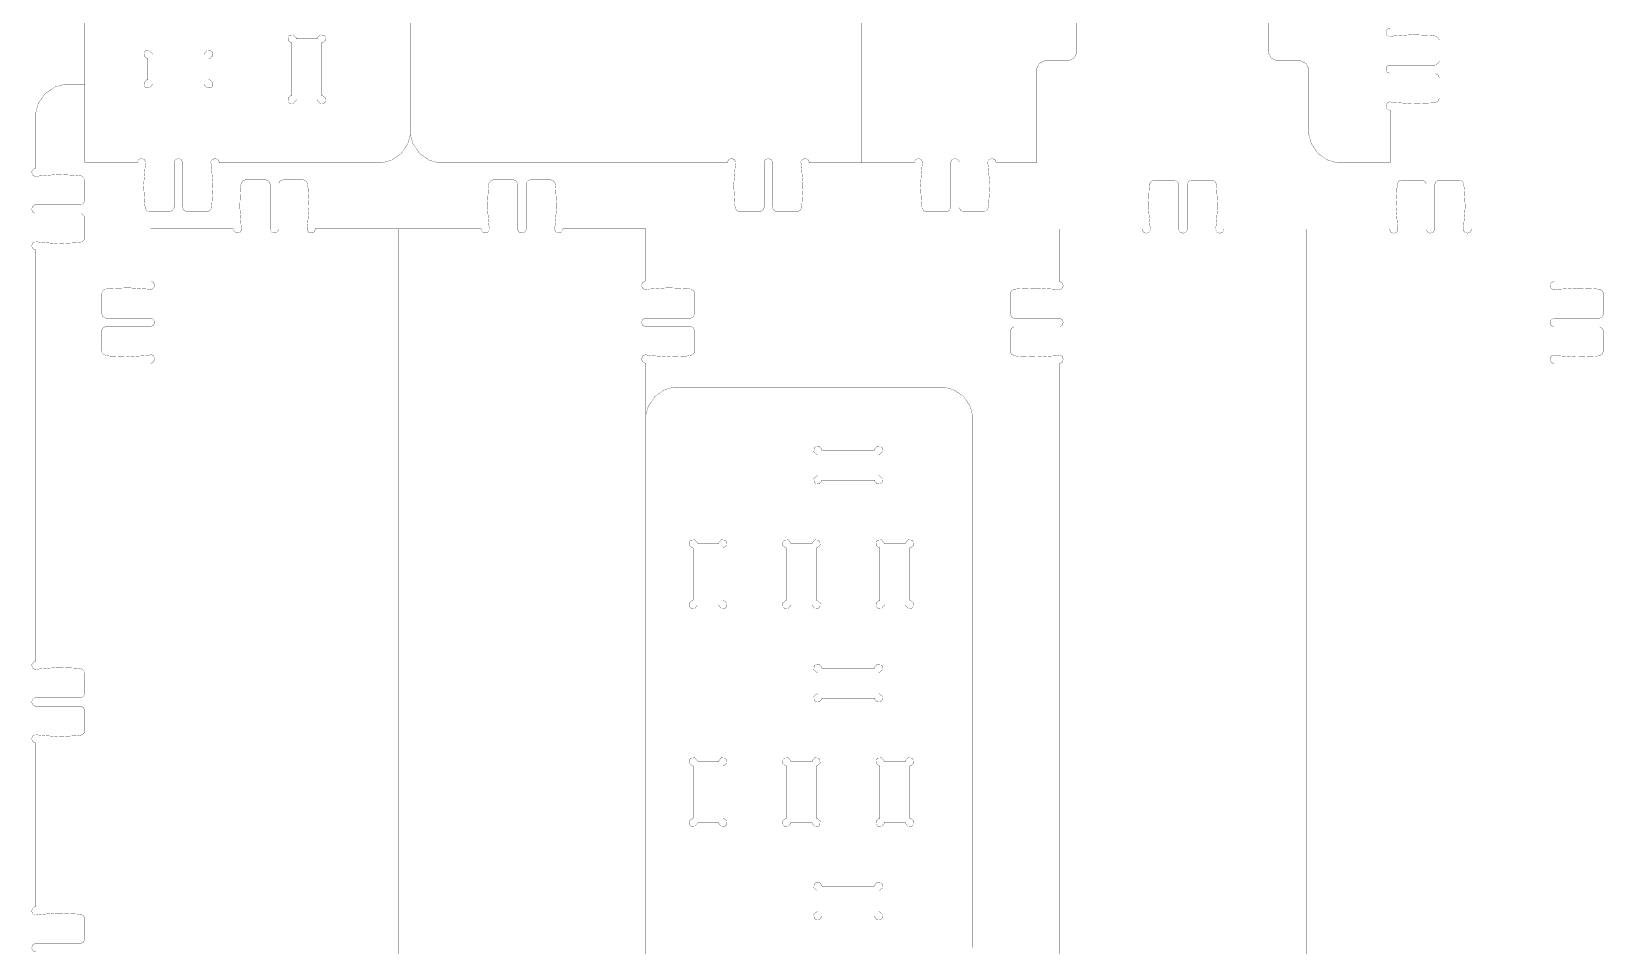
# Model space of a CAD drawing. Extents: x 0.1 to 59.9, y 0.1 to 11.9.
# Drawn here: x 29.59 to 35.91, y 4.3 to 7.97 of the extents above; entities that cross this region are included whole.
import ezdxf

# ---------------------------------------------------------------- set-up
doc = ezdxf.new("R2010")
doc.units = 0
doc.layers.add('L0D0_0', color=1, linetype='CONTINUOUS')

msp = doc.modelspace()

# ---------------------------------------------------------------- linework, layer by layer
at = {"layer": 'L0D0_0', "const_width": 0.001}
for points in [[(29.808, 7.438), (29.808, 10.175)], [(32.927, 10.175), (32.927, 7.438)], [(31.115, 10.05), (31.115, 7.563)], [(33.791, 8.806), (33.791, 7.887)], [(34.559, 8.806), (34.559, 7.887)], [(35.049, 7.978), (35.046, 7.978), (35.036, 7.973), (35.032, 7.961), (35.036, 7.949), (35.046, 7.944), (35.049, 7.944)], [(30.656, 7.935), (30.656, 7.939), (30.645, 7.951), (30.63, 7.95), (30.627, 7.947), (30.625, 7.945), (30.624, 7.929), (30.635, 7.919), (30.639, 7.919)], [(30.639, 7.919), (30.639, 7.708)], [(30.656, 7.935), (30.741, 7.935)], [(30.758, 7.919), (30.762, 7.919), (30.774, 7.929), (30.773, 7.945), (30.77, 7.947), (30.767, 7.95), (30.752, 7.951), (30.741, 7.939), (30.741, 7.935)], [(30.758, 7.919), (30.758, 7.708)], [(35.228, 7.947), (35.213, 7.949), (35.138, 7.952), (35.064, 7.947), (35.049, 7.944)], [(35.246, 7.927), (35.246, 7.931), (35.241, 7.94), (35.231, 7.946), (35.228, 7.947)], [(35.246, 7.927), (35.246, 7.85)], [(30.078, 7.873), (30.078, 7.877), (30.067, 7.888), (30.052, 7.887), (30.049, 7.885), (30.047, 7.882), (30.046, 7.866), (30.057, 7.856), (30.061, 7.856)], [(30.061, 7.856), (30.061, 7.771)], [(30.078, 7.873), (30.288, 7.873)], [(30.305, 7.856), (30.309, 7.856), (30.32, 7.866), (30.32, 7.882), (30.317, 7.885), (30.314, 7.887), (30.299, 7.888), (30.288, 7.877), (30.288, 7.873)], [(30.305, 7.856), (30.305, 7.771)], [(33.668, 7.847), (33.661, 7.847), (33.64, 7.836), (33.629, 7.815), (33.629, 7.808)], [(33.752, 7.847), (33.668, 7.847)], [(33.752, 7.847), (33.759, 7.847), (33.78, 7.859), (33.791, 7.88), (33.791, 7.887)], [(34.559, 7.887), (34.559, 7.88), (34.571, 7.859), (34.592, 7.847), (34.599, 7.847)], [(34.599, 7.847), (34.683, 7.847)], [(34.722, 7.808), (34.722, 7.815), (34.711, 7.836), (34.69, 7.847), (34.683, 7.847)], [(35.049, 7.83), (35.046, 7.83), (35.036, 7.825), (35.032, 7.813), (35.036, 7.802), (35.046, 7.797), (35.049, 7.797)], [(35.226, 7.83), (35.049, 7.83)], [(35.226, 7.83), (35.229, 7.83), (35.24, 7.836), (35.246, 7.846), (35.246, 7.85)], [(30.061, 7.771), (30.057, 7.771), (30.046, 7.76), (30.047, 7.745), (30.049, 7.742), (30.052, 7.739), (30.067, 7.738), (30.078, 7.75), (30.078, 7.754)], [(30.288, 7.754), (30.288, 7.75), (30.299, 7.738), (30.314, 7.739), (30.317, 7.742), (30.32, 7.745), (30.32, 7.76), (30.309, 7.771), (30.305, 7.771)], [(33.629, 7.438), (33.629, 7.808)], [(34.722, 7.563), (34.722, 7.808)], [(35.226, 7.797), (35.049, 7.797)], [(35.246, 7.777), (35.246, 7.78), (35.24, 7.791), (35.229, 7.797), (35.226, 7.797)], [(35.246, 7.699), (35.246, 7.777)], [(29.611, 7.627), (29.611, 7.639), (29.621, 7.676), (29.648, 7.715), (29.688, 7.742), (29.724, 7.752), (29.736, 7.752)], [(29.808, 7.752), (29.736, 7.752)], [(30.078, 7.754), (30.288, 7.754)], [(30.639, 7.708), (30.635, 7.708), (30.624, 7.698), (30.625, 7.682), (30.627, 7.679), (30.63, 7.677), (30.645, 7.676), (30.656, 7.687), (30.656, 7.691)], [(30.741, 7.691), (30.741, 7.687), (30.752, 7.676), (30.767, 7.677), (30.77, 7.679), (30.773, 7.682), (30.774, 7.698), (30.762, 7.708), (30.758, 7.708)], [(30.656, 7.691), (30.741, 7.691)], [(35.049, 7.682), (35.046, 7.682), (35.036, 7.677), (35.032, 7.666), (35.036, 7.654), (35.046, 7.649), (35.049, 7.649)], [(35.049, 7.682), (35.064, 7.68), (35.138, 7.675), (35.213, 7.678), (35.228, 7.68)], [(35.049, 7.649), (35.049, 7.438)], [(35.228, 7.68), (35.231, 7.68), (35.241, 7.686), (35.246, 7.696), (35.246, 7.699)], [(29.611, 7.627), (29.611, 7.416)], [(30.99, 7.438), (31.002, 7.438), (31.039, 7.448), (31.078, 7.475), (31.105, 7.515), (31.115, 7.551), (31.115, 7.563)], [(31.115, 7.563), (31.115, 7.551), (31.125, 7.515), (31.152, 7.475), (31.191, 7.448), (31.228, 7.438), (31.24, 7.438)], [(34.722, 7.563), (34.722, 7.551), (34.732, 7.515), (34.759, 7.475), (34.799, 7.448), (34.835, 7.438), (34.847, 7.438)], [(30.052, 7.438), (30.052, 7.441), (30.047, 7.451), (30.035, 7.455), (30.024, 7.451), (30.019, 7.441), (30.019, 7.438)], [(30.2, 7.438), (30.2, 7.441), (30.195, 7.451), (30.183, 7.455), (30.172, 7.451), (30.166, 7.441), (30.166, 7.438)], [(30.347, 7.438), (30.347, 7.441), (30.342, 7.451), (30.331, 7.455), (30.319, 7.451), (30.314, 7.441), (30.314, 7.438)], [(32.421, 7.438), (32.421, 7.441), (32.416, 7.451), (32.404, 7.455), (32.393, 7.451), (32.388, 7.441), (32.388, 7.438)], [(32.569, 7.438), (32.569, 7.441), (32.563, 7.451), (32.552, 7.455), (32.541, 7.451), (32.535, 7.441), (32.535, 7.438)], [(32.716, 7.438), (32.716, 7.441), (32.711, 7.451), (32.7, 7.455), (32.688, 7.451), (32.683, 7.441), (32.683, 7.438)], [(33.171, 7.438), (33.171, 7.441), (33.166, 7.451), (33.154, 7.455), (33.143, 7.451), (33.138, 7.441), (33.138, 7.438)], [(33.319, 7.438), (33.319, 7.441), (33.313, 7.451), (33.302, 7.455), (33.29, 7.451), (33.285, 7.441), (33.285, 7.438)], [(33.466, 7.438), (33.466, 7.441), (33.461, 7.451), (33.45, 7.455), (33.438, 7.451), (33.433, 7.441), (33.433, 7.438)], [(29.611, 7.383), (29.608, 7.383), (29.599, 7.388), (29.594, 7.4), (29.599, 7.411), (29.608, 7.416), (29.611, 7.416)], [(29.611, 7.383), (29.626, 7.385), (29.701, 7.391), (29.776, 7.387), (29.791, 7.385)], [(29.791, 7.385), (29.793, 7.385), (29.803, 7.379), (29.808, 7.369), (29.808, 7.366)], [(29.808, 7.438), (30.019, 7.438)], [(30.052, 7.438), (30.05, 7.423), (30.044, 7.349), (30.048, 7.274), (30.05, 7.259)], [(30.166, 7.438), (30.166, 7.261)], [(30.2, 7.438), (30.2, 7.261)], [(30.316, 7.259), (30.318, 7.274), (30.322, 7.349), (30.316, 7.423), (30.314, 7.438)], [(30.347, 7.438), (30.99, 7.438)], [(31.24, 7.438), (32.388, 7.438)], [(32.421, 7.438), (32.419, 7.423), (32.413, 7.349), (32.417, 7.274), (32.419, 7.259)], [(32.535, 7.438), (32.535, 7.261)], [(32.569, 7.438), (32.569, 7.261)], [(32.685, 7.259), (32.687, 7.274), (32.691, 7.349), (32.685, 7.423), (32.683, 7.438)], [(32.716, 7.438), (32.927, 7.438)], [(32.927, 7.438), (33.138, 7.438)], [(33.171, 7.438), (33.169, 7.423), (33.163, 7.349), (33.167, 7.274), (33.169, 7.259)], [(33.285, 7.261), (33.285, 7.438)], [(33.319, 7.261), (33.319, 7.438)], [(33.435, 7.259), (33.437, 7.274), (33.441, 7.349), (33.435, 7.423), (33.433, 7.438)], [(33.466, 7.438), (33.629, 7.438)], [(34.847, 7.438), (35.049, 7.438)], [(29.808, 7.288), (29.808, 7.366)], [(30.438, 7.173), (30.435, 7.188), (30.43, 7.262), (30.433, 7.337), (30.435, 7.352)], [(30.435, 7.352), (30.436, 7.355), (30.442, 7.365), (30.452, 7.369), (30.455, 7.369)], [(30.532, 7.369), (30.455, 7.369)], [(30.532, 7.369), (30.536, 7.369), (30.546, 7.364), (30.552, 7.353), (30.552, 7.35)], [(30.552, 7.173), (30.552, 7.35)], [(30.586, 7.35), (30.586, 7.353), (30.591, 7.364), (30.602, 7.369), (30.605, 7.369)], [(30.586, 7.173), (30.586, 7.35)], [(30.605, 7.369), (30.683, 7.369)], [(30.683, 7.369), (30.686, 7.369), (30.696, 7.365), (30.702, 7.355), (30.702, 7.352)], [(30.702, 7.352), (30.704, 7.337), (30.708, 7.262), (30.702, 7.188), (30.7, 7.173)], [(31.43, 7.352), (31.428, 7.337), (31.424, 7.262), (31.43, 7.188), (31.432, 7.173)], [(31.449, 7.369), (31.446, 7.369), (31.436, 7.365), (31.43, 7.355), (31.43, 7.352)], [(31.527, 7.369), (31.449, 7.369)], [(31.546, 7.35), (31.546, 7.353), (31.54, 7.364), (31.53, 7.369), (31.527, 7.369)], [(31.546, 7.173), (31.546, 7.35)], [(31.599, 7.369), (31.596, 7.369), (31.585, 7.364), (31.58, 7.353), (31.58, 7.35)], [(31.58, 7.173), (31.58, 7.35)], [(31.599, 7.369), (31.677, 7.369)], [(31.696, 7.352), (31.696, 7.355), (31.69, 7.365), (31.68, 7.369), (31.677, 7.369)], [(31.694, 7.173), (31.696, 7.188), (31.702, 7.262), (31.698, 7.337), (31.696, 7.352)], [(34.083, 7.351), (34.081, 7.336), (34.078, 7.261), (34.084, 7.187), (34.086, 7.172)], [(34.103, 7.368), (34.1, 7.368), (34.09, 7.364), (34.084, 7.354), (34.083, 7.351)], [(34.18, 7.368), (34.103, 7.368)], [(34.2, 7.349), (34.2, 7.352), (34.194, 7.363), (34.184, 7.368), (34.18, 7.368)], [(34.2, 7.172), (34.2, 7.349)], [(34.253, 7.368), (34.25, 7.368), (34.239, 7.363), (34.234, 7.352), (34.234, 7.349)], [(34.234, 7.172), (34.234, 7.349)], [(34.253, 7.368), (34.331, 7.368)], [(34.35, 7.351), (34.35, 7.354), (34.344, 7.364), (34.334, 7.368), (34.331, 7.368)], [(34.348, 7.172), (34.35, 7.187), (34.356, 7.261), (34.352, 7.336), (34.35, 7.351)], [(35.08, 7.172), (35.078, 7.187), (35.072, 7.261), (35.076, 7.336), (35.078, 7.351)], [(35.078, 7.351), (35.078, 7.354), (35.084, 7.364), (35.094, 7.368), (35.097, 7.368)], [(35.175, 7.368), (35.097, 7.368)], [(35.175, 7.368), (35.178, 7.368), (35.188, 7.363), (35.194, 7.352), (35.194, 7.349)], [(35.194, 7.172), (35.194, 7.349)], [(35.228, 7.349), (35.228, 7.352), (35.233, 7.363), (35.244, 7.368), (35.247, 7.368)], [(35.228, 7.172), (35.228, 7.349)], [(35.247, 7.368), (35.325, 7.368)], [(35.325, 7.368), (35.328, 7.368), (35.338, 7.364), (35.344, 7.354), (35.344, 7.351)], [(35.344, 7.351), (35.346, 7.336), (35.35, 7.261), (35.344, 7.187), (35.342, 7.172)], [(29.611, 7.235), (29.608, 7.235), (29.599, 7.24), (29.594, 7.252), (29.599, 7.263), (29.608, 7.269), (29.611, 7.269)], [(29.611, 7.269), (29.788, 7.269)], [(29.808, 7.288), (29.808, 7.285), (29.802, 7.274), (29.792, 7.269), (29.788, 7.269)], [(30.05, 7.259), (30.05, 7.256), (30.056, 7.246), (30.066, 7.241), (30.069, 7.241)], [(30.147, 7.241), (30.15, 7.241), (30.16, 7.247), (30.166, 7.258), (30.166, 7.261)], [(30.2, 7.261), (30.2, 7.258), (30.206, 7.247), (30.216, 7.241), (30.219, 7.241)], [(30.297, 7.241), (30.3, 7.241), (30.31, 7.246), (30.316, 7.256), (30.316, 7.259)], [(32.419, 7.259), (32.419, 7.256), (32.425, 7.246), (32.435, 7.241), (32.438, 7.241)], [(32.516, 7.241), (32.519, 7.241), (32.529, 7.247), (32.535, 7.258), (32.535, 7.261)], [(32.569, 7.261), (32.569, 7.258), (32.574, 7.247), (32.585, 7.241), (32.588, 7.241)], [(32.666, 7.241), (32.669, 7.241), (32.679, 7.246), (32.685, 7.256), (32.685, 7.259)], [(33.169, 7.259), (33.169, 7.256), (33.175, 7.246), (33.185, 7.241), (33.188, 7.241)], [(33.266, 7.241), (33.269, 7.241), (33.279, 7.247), (33.285, 7.258), (33.285, 7.261)], [(33.319, 7.261), (33.319, 7.258), (33.324, 7.247), (33.335, 7.241), (33.338, 7.241)], [(33.416, 7.241), (33.419, 7.241), (33.429, 7.246), (33.435, 7.256), (33.435, 7.259)], [(29.611, 7.235), (29.788, 7.235)], [(29.788, 7.235), (29.792, 7.235), (29.802, 7.229), (29.808, 7.219), (29.808, 7.216)], [(29.808, 7.216), (29.808, 7.138)], [(30.147, 7.241), (30.069, 7.241)], [(30.219, 7.241), (30.297, 7.241)], [(32.516, 7.241), (32.438, 7.241)], [(32.588, 7.241), (32.666, 7.241)], [(33.188, 7.241), (33.266, 7.241)], [(33.416, 7.241), (33.338, 7.241)], [(29.808, 7.138), (29.808, 7.135), (29.803, 7.125), (29.793, 7.119), (29.791, 7.118)], [(30.072, 7.173), (30.072, 6.962)], [(30.404, 7.173), (30.072, 7.173)], [(30.438, 7.173), (30.438, 7.17), (30.433, 7.16), (30.421, 7.156), (30.41, 7.16), (30.404, 7.17), (30.404, 7.173)], [(30.586, 7.173), (30.586, 7.17), (30.58, 7.16), (30.569, 7.156), (30.557, 7.16), (30.552, 7.17), (30.552, 7.173)], [(30.733, 7.173), (30.733, 7.17), (30.728, 7.16), (30.716, 7.156), (30.705, 7.16), (30.7, 7.17), (30.7, 7.173)], [(31.066, 7.173), (30.733, 7.173)], [(31.066, 7.173), (31.066, 2.305)], [(31.066, 7.173), (31.399, 7.173)], [(31.399, 7.173), (31.399, 7.17), (31.404, 7.16), (31.415, 7.156), (31.427, 7.16), (31.432, 7.17), (31.432, 7.173)], [(31.546, 7.173), (31.546, 7.17), (31.551, 7.16), (31.563, 7.156), (31.574, 7.16), (31.58, 7.17), (31.58, 7.173)], [(31.694, 7.173), (31.694, 7.17), (31.699, 7.16), (31.711, 7.156), (31.722, 7.16), (31.727, 7.17), (31.727, 7.173)], [(31.727, 7.173), (32.06, 7.173)], [(32.06, 7.173), (32.06, 6.962)], [(33.72, 7.172), (34.053, 7.172)], [(33.72, 7.172), (33.72, 6.961)], [(34.053, 7.172), (34.053, 7.169), (34.058, 7.159), (34.069, 7.155), (34.081, 7.159), (34.086, 7.169), (34.086, 7.172)], [(34.2, 7.172), (34.2, 7.169), (34.205, 7.159), (34.217, 7.155), (34.228, 7.159), (34.234, 7.169), (34.234, 7.172)], [(34.348, 7.172), (34.348, 7.169), (34.353, 7.159), (34.364, 7.155), (34.376, 7.159), (34.381, 7.169), (34.381, 7.172)], [(34.381, 7.172), (34.714, 7.172)], [(34.714, 7.172), (34.714, 0.325)], [(35.047, 7.172), (34.714, 7.172)], [(35.08, 7.172), (35.08, 7.169), (35.075, 7.159), (35.063, 7.155), (35.052, 7.159), (35.047, 7.169), (35.047, 7.172)], [(35.228, 7.172), (35.228, 7.169), (35.222, 7.159), (35.211, 7.155), (35.199, 7.159), (35.194, 7.169), (35.194, 7.172)], [(35.375, 7.172), (35.375, 7.169), (35.37, 7.159), (35.359, 7.155), (35.347, 7.159), (35.342, 7.169), (35.342, 7.172)], [(35.708, 7.172), (35.375, 7.172)], [(35.708, 7.172), (35.708, 6.961)], [(29.611, 7.088), (29.608, 7.088), (29.599, 7.093), (29.594, 7.104), (29.599, 7.116), (29.608, 7.121), (29.611, 7.121)], [(29.791, 7.118), (29.776, 7.117), (29.701, 7.113), (29.626, 7.119), (29.611, 7.121)], [(29.611, 7.088), (29.611, 5.437)], [(30.072, 6.962), (30.075, 6.962), (30.084, 6.957), (30.088, 6.945), (30.084, 6.934), (30.075, 6.929), (30.072, 6.929)], [(32.06, 6.962), (32.057, 6.962), (32.047, 6.957), (32.043, 6.945), (32.047, 6.934), (32.057, 6.929), (32.06, 6.929)], [(33.72, 6.928), (33.723, 6.928), (33.732, 6.933), (33.736, 6.944), (33.732, 6.956), (33.723, 6.961), (33.72, 6.961)], [(35.708, 6.928), (35.705, 6.928), (35.695, 6.933), (35.691, 6.944), (35.695, 6.956), (35.705, 6.961), (35.708, 6.961)], [(29.875, 6.912), (29.875, 6.915), (29.88, 6.925), (29.89, 6.931), (29.892, 6.931)], [(29.875, 6.834), (29.875, 6.912)], [(29.892, 6.931), (29.907, 6.933), (29.982, 6.936), (30.057, 6.931), (30.072, 6.929)], [(32.24, 6.931), (32.225, 6.933), (32.15, 6.936), (32.075, 6.931), (32.06, 6.929)], [(32.257, 6.912), (32.257, 6.915), (32.252, 6.925), (32.242, 6.931), (32.24, 6.931)], [(32.257, 6.834), (32.257, 6.912)], [(33.54, 6.93), (33.538, 6.93), (33.528, 6.924), (33.523, 6.914), (33.523, 6.911)], [(33.523, 6.833), (33.523, 6.911)], [(33.72, 6.928), (33.705, 6.93), (33.63, 6.935), (33.555, 6.932), (33.54, 6.93)], [(35.708, 6.928), (35.723, 6.93), (35.798, 6.935), (35.873, 6.932), (35.888, 6.93)], [(35.888, 6.93), (35.89, 6.93), (35.9, 6.924), (35.905, 6.914), (35.905, 6.911)], [(35.905, 6.833), (35.905, 6.911)], [(29.895, 6.814), (29.891, 6.814), (29.881, 6.82), (29.875, 6.831), (29.875, 6.834)], [(32.237, 6.814), (32.241, 6.814), (32.251, 6.82), (32.257, 6.831), (32.257, 6.834)], [(33.523, 6.833), (33.523, 6.83), (33.529, 6.819), (33.539, 6.813), (33.543, 6.813)], [(35.905, 6.833), (35.905, 6.83), (35.899, 6.819), (35.889, 6.813), (35.885, 6.813)], [(29.875, 6.761), (29.875, 6.765), (29.881, 6.775), (29.891, 6.781), (29.895, 6.781)], [(29.875, 6.761), (29.875, 6.684)], [(30.072, 6.814), (29.895, 6.814)], [(30.072, 6.781), (29.895, 6.781)], [(30.072, 6.814), (30.075, 6.814), (30.084, 6.809), (30.088, 6.798), (30.084, 6.786), (30.075, 6.781), (30.072, 6.781)], [(32.06, 6.814), (32.057, 6.814), (32.047, 6.809), (32.043, 6.798), (32.047, 6.786), (32.057, 6.781), (32.06, 6.781)], [(32.06, 6.814), (32.237, 6.814)], [(32.06, 6.781), (32.237, 6.781)], [(32.257, 6.761), (32.257, 6.765), (32.251, 6.775), (32.241, 6.781), (32.237, 6.781)], [(32.257, 6.761), (32.257, 6.684)], [(33.543, 6.78), (33.539, 6.78), (33.529, 6.774), (33.523, 6.764), (33.523, 6.76)], [(33.523, 6.76), (33.523, 6.683)], [(33.72, 6.813), (33.543, 6.813)], [(33.72, 6.78), (33.543, 6.78)], [(33.72, 6.78), (33.723, 6.78), (33.732, 6.785), (33.736, 6.797), (33.732, 6.808), (33.723, 6.813), (33.72, 6.813)], [(35.708, 6.78), (35.705, 6.78), (35.695, 6.785), (35.691, 6.797), (35.695, 6.808), (35.705, 6.813), (35.708, 6.813)], [(35.708, 6.813), (35.885, 6.813)], [(35.708, 6.78), (35.885, 6.78)], [(35.885, 6.78), (35.889, 6.78), (35.899, 6.774), (35.905, 6.764), (35.905, 6.76)], [(35.905, 6.76), (35.905, 6.683)], [(29.892, 6.664), (29.89, 6.665), (29.88, 6.671), (29.875, 6.681), (29.875, 6.684)], [(30.072, 6.667), (30.057, 6.664), (29.982, 6.659), (29.907, 6.662), (29.892, 6.664)], [(30.072, 6.667), (30.075, 6.667), (30.084, 6.662), (30.088, 6.65), (30.084, 6.639), (30.075, 6.633), (30.072, 6.633)], [(30.072, 6.633), (30.072, 2.844)], [(32.06, 6.667), (32.057, 6.667), (32.047, 6.662), (32.043, 6.65), (32.047, 6.639), (32.057, 6.633), (32.06, 6.633)], [(32.06, 6.667), (32.075, 6.664), (32.15, 6.659), (32.225, 6.662), (32.24, 6.664)], [(32.06, 6.633), (32.06, 2.844)], [(32.24, 6.664), (32.242, 6.665), (32.252, 6.671), (32.257, 6.681), (32.257, 6.684)], [(33.523, 6.683), (33.523, 6.68), (33.528, 6.67), (33.538, 6.664), (33.54, 6.663)], [(33.54, 6.663), (33.555, 6.661), (33.63, 6.658), (33.705, 6.663), (33.72, 6.666)], [(33.72, 6.632), (33.723, 6.632), (33.732, 6.638), (33.736, 6.649), (33.732, 6.661), (33.723, 6.666), (33.72, 6.666)], [(33.72, 6.632), (33.72, 3.899)], [(35.708, 6.632), (35.705, 6.632), (35.695, 6.638), (35.691, 6.649), (35.695, 6.661), (35.705, 6.666), (35.708, 6.666)], [(35.888, 6.663), (35.873, 6.661), (35.798, 6.658), (35.723, 6.663), (35.708, 6.666)], [(35.708, 6.632), (35.708, 3.899)], [(35.905, 6.683), (35.905, 6.68), (35.9, 6.67), (35.89, 6.664), (35.888, 6.663)], [(32.185, 6.537), (32.173, 6.537), (32.136, 6.527), (32.097, 6.5), (32.07, 6.46), (32.06, 6.424), (32.06, 6.412)], [(33.247, 6.537), (32.185, 6.537)], [(33.372, 6.412), (33.372, 6.424), (33.363, 6.46), (33.336, 6.5), (33.296, 6.527), (33.26, 6.537), (33.247, 6.537)], [(33.372, 4.287), (33.372, 6.412)], [(32.767, 6.284), (32.767, 6.287), (32.757, 6.299), (32.741, 6.298), (32.739, 6.295), (32.736, 6.293), (32.735, 6.277), (32.747, 6.267), (32.75, 6.267)], [(32.75, 6.181), (32.75, 6.267)], [(32.767, 6.284), (32.978, 6.284)], [(32.995, 6.267), (32.998, 6.267), (33.01, 6.277), (33.009, 6.293), (33.006, 6.295), (33.004, 6.298), (32.988, 6.299), (32.978, 6.287), (32.978, 6.284)], [(32.995, 6.181), (32.995, 6.267)], [(32.75, 6.181), (32.747, 6.181), (32.735, 6.171), (32.736, 6.155), (32.739, 6.153), (32.741, 6.15), (32.757, 6.149), (32.767, 6.161), (32.767, 6.164)], [(32.767, 6.164), (32.978, 6.164)], [(32.978, 6.164), (32.978, 6.161), (32.988, 6.149), (33.004, 6.15), (33.006, 6.153), (33.009, 6.155), (33.01, 6.171), (32.998, 6.181), (32.995, 6.181)], [(32.267, 5.909), (32.267, 5.912), (32.257, 5.924), (32.241, 5.923), (32.239, 5.92), (32.236, 5.918), (32.235, 5.902), (32.247, 5.892), (32.25, 5.892)], [(32.25, 5.892), (32.25, 5.681)], [(32.267, 5.909), (32.353, 5.909)], [(32.37, 5.892), (32.373, 5.892), (32.385, 5.902), (32.384, 5.918), (32.381, 5.92), (32.379, 5.923), (32.363, 5.924), (32.353, 5.912), (32.353, 5.909)], [(32.37, 5.892), (32.37, 5.681)], [(32.642, 5.909), (32.642, 5.912), (32.632, 5.924), (32.616, 5.923), (32.614, 5.92), (32.611, 5.918), (32.61, 5.902), (32.622, 5.892), (32.625, 5.892)], [(32.625, 5.892), (32.625, 5.681)], [(32.642, 5.909), (32.728, 5.909)], [(32.745, 5.892), (32.748, 5.892), (32.76, 5.902), (32.759, 5.918), (32.756, 5.92), (32.754, 5.923), (32.738, 5.924), (32.728, 5.912), (32.728, 5.909)], [(32.745, 5.892), (32.745, 5.681)], [(33.017, 5.909), (33.017, 5.912), (33.007, 5.924), (32.991, 5.923), (32.989, 5.92), (32.986, 5.918), (32.985, 5.902), (32.997, 5.892), (33, 5.892)], [(33, 5.892), (33, 5.681)], [(33.017, 5.909), (33.103, 5.909)], [(33.12, 5.892), (33.123, 5.892), (33.135, 5.902), (33.134, 5.918), (33.131, 5.92), (33.129, 5.923), (33.113, 5.924), (33.103, 5.912), (33.103, 5.909)], [(33.12, 5.892), (33.12, 5.681)], [(32.25, 5.681), (32.247, 5.681), (32.235, 5.671), (32.236, 5.655), (32.239, 5.653), (32.241, 5.65), (32.257, 5.649), (32.267, 5.661), (32.267, 5.664)], [(32.353, 5.664), (32.353, 5.661), (32.363, 5.649), (32.379, 5.65), (32.381, 5.653), (32.384, 5.655), (32.385, 5.671), (32.373, 5.681), (32.37, 5.681)], [(32.625, 5.681), (32.622, 5.681), (32.61, 5.671), (32.611, 5.655), (32.614, 5.653), (32.616, 5.65), (32.632, 5.649), (32.642, 5.661), (32.642, 5.664)], [(32.728, 5.664), (32.728, 5.661), (32.738, 5.649), (32.754, 5.65), (32.756, 5.653), (32.759, 5.655), (32.76, 5.671), (32.748, 5.681), (32.745, 5.681)], [(33, 5.681), (32.997, 5.681), (32.985, 5.671), (32.986, 5.655), (32.989, 5.653), (32.991, 5.65), (33.007, 5.649), (33.017, 5.661), (33.017, 5.664)], [(33.103, 5.664), (33.103, 5.661), (33.113, 5.649), (33.129, 5.65), (33.131, 5.653), (33.134, 5.655), (33.135, 5.671), (33.123, 5.681), (33.12, 5.681)], [(32.267, 5.664), (32.353, 5.664)], [(32.642, 5.664), (32.728, 5.664)], [(33.017, 5.664), (33.103, 5.664)], [(29.611, 5.404), (29.608, 5.404), (29.599, 5.409), (29.594, 5.421), (29.599, 5.432), (29.608, 5.437), (29.611, 5.437)], [(29.611, 5.404), (29.626, 5.406), (29.701, 5.412), (29.776, 5.409), (29.791, 5.407)], [(29.791, 5.407), (29.793, 5.406), (29.803, 5.4), (29.808, 5.39), (29.808, 5.387)], [(29.808, 5.387), (29.808, 5.31)], [(32.767, 5.409), (32.767, 5.412), (32.757, 5.424), (32.741, 5.423), (32.739, 5.42), (32.736, 5.418), (32.735, 5.402), (32.747, 5.392), (32.75, 5.392)], [(32.75, 5.306), (32.75, 5.392)], [(32.767, 5.409), (32.978, 5.409)], [(32.995, 5.392), (32.998, 5.392), (33.01, 5.402), (33.009, 5.418), (33.006, 5.42), (33.004, 5.423), (32.988, 5.424), (32.978, 5.412), (32.978, 5.409)], [(32.995, 5.306), (32.995, 5.392)], [(29.808, 5.31), (29.808, 5.306), (29.802, 5.296), (29.792, 5.29), (29.788, 5.29)], [(32.75, 5.306), (32.747, 5.306), (32.735, 5.296), (32.736, 5.28), (32.739, 5.278), (32.741, 5.275), (32.757, 5.274), (32.767, 5.286), (32.767, 5.289)], [(32.978, 5.289), (32.978, 5.286), (32.988, 5.274), (33.004, 5.275), (33.006, 5.278), (33.009, 5.28), (33.01, 5.296), (32.998, 5.306), (32.995, 5.306)], [(29.611, 5.256), (29.608, 5.256), (29.599, 5.262), (29.594, 5.273), (29.599, 5.285), (29.608, 5.29), (29.611, 5.29)], [(29.788, 5.29), (29.611, 5.29)], [(29.788, 5.256), (29.611, 5.256)], [(29.788, 5.256), (29.792, 5.256), (29.802, 5.251), (29.808, 5.24), (29.808, 5.237)], [(32.767, 5.289), (32.978, 5.289)], [(29.808, 5.159), (29.808, 5.237)], [(29.611, 5.109), (29.608, 5.109), (29.599, 5.114), (29.594, 5.125), (29.599, 5.137), (29.608, 5.142), (29.611, 5.142)], [(29.791, 5.14), (29.776, 5.138), (29.701, 5.134), (29.626, 5.14), (29.611, 5.142)], [(29.808, 5.159), (29.808, 5.156), (29.803, 5.146), (29.793, 5.14), (29.791, 5.14)], [(29.611, 5.109), (29.611, 4.451)], [(32.267, 5.034), (32.267, 5.037), (32.257, 5.049), (32.241, 5.048), (32.239, 5.045), (32.236, 5.043), (32.235, 5.027), (32.247, 5.017), (32.25, 5.017)], [(32.25, 5.017), (32.25, 4.806)], [(32.267, 5.034), (32.353, 5.034)], [(32.37, 5.017), (32.373, 5.017), (32.385, 5.027), (32.384, 5.043), (32.381, 5.045), (32.379, 5.048), (32.363, 5.049), (32.353, 5.037), (32.353, 5.034)], [(32.37, 5.017), (32.37, 4.806)], [(32.642, 5.034), (32.642, 5.037), (32.632, 5.049), (32.616, 5.048), (32.614, 5.045), (32.611, 5.043), (32.61, 5.027), (32.622, 5.017), (32.625, 5.017)], [(32.625, 5.017), (32.625, 4.806)], [(32.642, 5.034), (32.728, 5.034)], [(32.745, 5.017), (32.748, 5.017), (32.76, 5.027), (32.759, 5.043), (32.756, 5.045), (32.754, 5.048), (32.738, 5.049), (32.728, 5.037), (32.728, 5.034)], [(32.745, 5.017), (32.745, 4.806)], [(33.017, 5.034), (33.017, 5.037), (33.007, 5.049), (32.991, 5.048), (32.989, 5.045), (32.986, 5.043), (32.985, 5.027), (32.997, 5.017), (33, 5.017)], [(33, 5.017), (33, 4.806)], [(33.017, 5.034), (33.103, 5.034)], [(33.12, 5.017), (33.123, 5.017), (33.135, 5.027), (33.134, 5.043), (33.131, 5.045), (33.129, 5.048), (33.113, 5.049), (33.103, 5.037), (33.103, 5.034)], [(33.12, 5.017), (33.12, 4.806)], [(32.25, 4.806), (32.247, 4.806), (32.235, 4.796), (32.236, 4.78), (32.239, 4.778), (32.241, 4.775), (32.257, 4.774), (32.267, 4.786), (32.267, 4.789)], [(32.353, 4.789), (32.353, 4.786), (32.363, 4.774), (32.379, 4.775), (32.381, 4.778), (32.384, 4.78), (32.385, 4.796), (32.373, 4.806), (32.37, 4.806)], [(32.625, 4.806), (32.622, 4.806), (32.61, 4.796), (32.611, 4.78), (32.614, 4.778), (32.616, 4.775), (32.632, 4.774), (32.642, 4.786), (32.642, 4.789)], [(32.728, 4.789), (32.728, 4.786), (32.738, 4.774), (32.754, 4.775), (32.756, 4.778), (32.759, 4.78), (32.76, 4.796), (32.748, 4.806), (32.745, 4.806)], [(33, 4.806), (32.997, 4.806), (32.985, 4.796), (32.986, 4.78), (32.989, 4.778), (32.991, 4.775), (33.007, 4.774), (33.017, 4.786), (33.017, 4.789)], [(33.103, 4.789), (33.103, 4.786), (33.113, 4.774), (33.129, 4.775), (33.131, 4.778), (33.134, 4.78), (33.135, 4.796), (33.123, 4.806), (33.12, 4.806)], [(32.267, 4.789), (32.353, 4.789)], [(32.642, 4.789), (32.728, 4.789)], [(33.017, 4.789), (33.103, 4.789)], [(32.767, 4.534), (32.767, 4.537), (32.757, 4.549), (32.741, 4.548), (32.739, 4.545), (32.736, 4.543), (32.735, 4.527), (32.747, 4.517), (32.75, 4.517)], [(32.995, 4.517), (32.998, 4.517), (33.01, 4.527), (33.009, 4.543), (33.006, 4.545), (33.004, 4.548), (32.988, 4.549), (32.978, 4.537), (32.978, 4.534)], [(32.75, 4.431), (32.75, 4.517)], [(32.767, 4.534), (32.978, 4.534)], [(32.995, 4.431), (32.995, 4.517)], [(29.611, 4.418), (29.608, 4.418), (29.599, 4.423), (29.594, 4.434), (29.599, 4.446), (29.608, 4.451), (29.611, 4.451)], [(29.611, 4.418), (29.626, 4.42), (29.701, 4.426), (29.776, 4.422), (29.791, 4.42)], [(29.791, 4.42), (29.793, 4.42), (29.803, 4.414), (29.808, 4.404), (29.808, 4.401)], [(32.75, 4.431), (32.747, 4.431), (32.735, 4.421), (32.736, 4.405), (32.739, 4.403), (32.741, 4.4), (32.757, 4.399), (32.767, 4.411), (32.767, 4.414)], [(32.978, 4.414), (32.978, 4.411), (32.988, 4.399), (33.004, 4.4), (33.006, 4.403), (33.009, 4.405), (33.01, 4.421), (32.998, 4.431), (32.995, 4.431)], [(29.808, 4.401), (29.808, 4.323)], [(32.767, 4.414), (32.978, 4.414)], [(29.611, 4.27), (29.608, 4.27), (29.599, 4.275), (29.594, 4.287), (29.599, 4.298), (29.608, 4.304), (29.611, 4.304)], [(29.788, 4.304), (29.611, 4.304)], [(29.808, 4.323), (29.808, 4.32), (29.802, 4.309), (29.792, 4.304), (29.788, 4.304)]]:
    msp.add_lwpolyline(points, dxfattribs=at)

doc.saveas('drawing.dxf')
